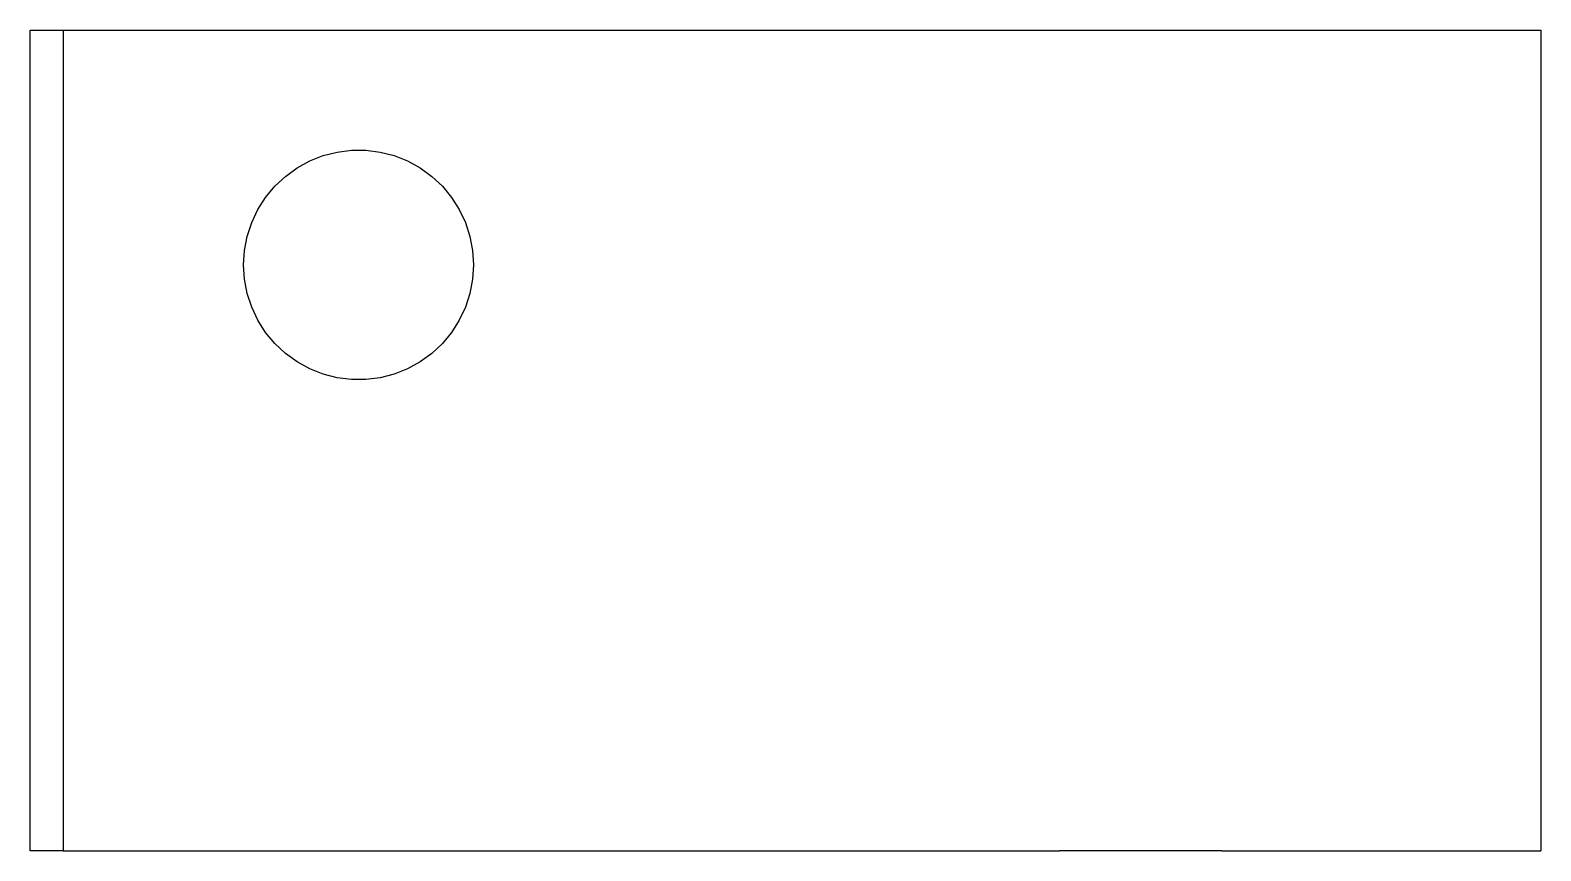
# Model space of a CAD drawing. Header units: metres. Extents: x 0 to 46, y 0 to 25.
import ezdxf

# ---------------------------------------------------------------- set-up
doc = ezdxf.new("R2010")
doc.units = ezdxf.units.M

msp = doc.modelspace()

# ---------------------------------------------------------------- linework, layer by layer
for points in [[(0, 0), (0, 0.5), (0, 1), (0, 1.5), (0, 2), (0, 2.5), (0, 3), (0, 3.5), (0, 4), (0, 4.5), (0, 5), (0, 5.5), (0, 6), (0, 6.5), (0, 7), (0, 7.5), (0, 8), (0, 8.5), (0, 9), (0, 9.5), (0, 10), (0, 10.5), (0, 11), (0, 11.5), (0, 12), (0, 12.5), (0, 13), (0, 13.5), (0, 14), (0, 14.5), (0, 15), (0, 15.5), (0, 16), (0, 16.5), (0, 17), (0, 17.5), (0, 18), (0, 18.5), (0, 19), (0, 19.5), (0, 20), (0, 20.5), (0, 21), (0, 21.5), (0, 22), (0, 22.5), (0, 23), (0, 23.5), (0, 24), (0, 24.5), (0, 25)], [(0, 25), (0.02, 25), (0.04, 25), (0.06, 25), (0.08, 25), (0.1, 25), (0.12, 25), (0.14, 25), (0.16, 25), (0.18, 25), (0.2, 25), (0.22, 25), (0.24, 25), (0.26, 25), (0.28, 25), (0.3, 25), (0.32, 25), (0.34, 25), (0.36, 25), (0.38, 25), (0.4, 25), (0.42, 25), (0.44, 25), (0.46, 25), (0.48, 25), (0.5, 25), (0.52, 25), (0.54, 25), (0.56, 25), (0.58, 25), (0.6, 25), (0.62, 25), (0.64, 25), (0.66, 25), (0.68, 25), (0.7, 25), (0.72, 25), (0.74, 25), (0.76, 25), (0.78, 25), (0.8, 25), (0.82, 25), (0.84, 25), (0.86, 25), (0.88, 25), (0.9, 25), (0.92, 25), (0.94, 25), (0.96, 25), (0.98, 25), (1, 25)], [(1, 25), (1.607, 25), (2.214, 25), (2.82, 25), (3.427, 25), (4.034, 25), (4.641, 25), (5.248, 25), (5.854, 25), (6.461, 25), (7.068, 25), (7.675, 25), (8.282, 25), (8.888, 25), (9.495, 25), (10.102, 25), (10.709, 25), (11.316, 25), (11.922, 25), (12.529, 25), (13.136, 25), (13.743, 25), (14.349, 25), (14.956, 25), (15.563, 25), (16.17, 25), (16.777, 25), (17.383, 25), (17.99, 25), (18.597, 25), (19.204, 25), (19.811, 25), (20.417, 25), (21.024, 25), (21.631, 25), (22.238, 25), (22.845, 25), (23.451, 25), (24.058, 25), (24.665, 25), (25.272, 25), (25.879, 25), (26.485, 25), (27.092, 25), (27.699, 25), (28.306, 25), (28.913, 25), (29.519, 25), (30.126, 25), (30.733, 25), (31.34, 25)], [(1, 25), (1, 24.5), (1, 24), (1, 23.5), (1, 23), (1, 22.5), (1, 22), (1, 21.5), (1, 21), (1, 20.5), (1, 20), (1, 19.5), (1, 19), (1, 18.5), (1, 18), (1, 17.5), (1, 17), (1, 16.5), (1, 16), (1, 15.5), (1, 15), (1, 14.5), (1, 14), (1, 13.5), (1, 13), (1, 12.5), (1, 12), (1, 11.5), (1, 11), (1, 10.5), (1, 10), (1, 9.5), (1, 9), (1, 8.5), (1, 8), (1, 7.5), (1, 7), (1, 6.5), (1, 6), (1, 5.5), (1, 5), (1, 4.5), (1, 4), (1, 3.5), (1, 3), (1, 2.5), (1, 2), (1, 1.5), (1, 1), (1, 0.5), (1, 0)], [(31.34, 25), (31.446, 25), (31.553, 25), (31.66, 25), (31.766, 25), (31.873, 25), (31.979, 25), (32.086, 25), (32.192, 25), (32.298, 25), (32.404, 25), (32.509, 25), (32.614, 25), (32.72, 25), (32.825, 25), (32.929, 25), (33.034, 25), (33.138, 25), (33.242, 25), (33.345, 25), (33.448, 25), (33.551, 25), (33.653, 25), (33.755, 25), (33.857, 25), (33.958, 25), (34.058, 25), (34.158, 25), (34.258, 25), (34.357, 25), (34.455, 25), (34.554, 25), (34.652, 25), (34.748, 25), (34.844, 25), (34.94, 25), (35.035, 25), (35.129, 25), (35.222, 25), (35.316, 25), (35.408, 25), (35.499, 25), (35.59, 25), (35.681, 25), (35.769, 25), (35.857, 25), (35.946, 25), (36.032, 25), (36.118, 25), (36.203, 25), (36.288, 25)], [(36.288, 25), (36.512, 25), (36.735, 25), (36.958, 25), (37.191, 25), (37.435, 25), (37.679, 25), (37.923, 25), (38.18, 25), (38.438, 25), (38.697, 25), (38.958, 25), (39.225, 25), (39.492, 25), (39.758, 25), (40.026, 25), (40.294, 25), (40.562, 25), (40.829, 25), (41.091, 25), (41.353, 25), (41.615, 25), (41.871, 25), (42.12, 25), (42.37, 25), (42.62, 25), (42.851, 25), (43.083, 25), (43.314, 25), (43.534, 25), (43.741, 25), (43.948, 25), (44.154, 25), (44.335, 25), (44.512, 25), (44.689, 25), (44.856, 25), (44.998, 25), (45.14, 25), (45.283, 25), (45.398, 25), (45.502, 25), (45.607, 25), (45.705, 25), (45.769, 25), (45.833, 25), (45.896, 25), (45.936, 25), (45.957, 25), (45.979, 25), (46, 25)], [(46, 25), (46, 24.5), (46, 24), (46, 23.5), (46, 23), (46, 22.5), (46, 22), (46, 21.5), (46, 21), (46, 20.5), (46, 20), (46, 19.5), (46, 19), (46, 18.5), (46, 18), (46, 17.5), (46, 17), (46, 16.5), (46, 16), (46, 15.5), (46, 15), (46, 14.5), (46, 14), (46, 13.5), (46, 13), (46, 12.5), (46, 12), (46, 11.5), (46, 11), (46, 10.5), (46, 10), (46, 9.5), (46, 9), (46, 8.5), (46, 8), (46, 7.5), (46, 7), (46, 6.5), (46, 6), (46, 5.5), (46, 5), (46, 4.5), (46, 4), (46, 3.5), (46, 3), (46, 2.5), (46, 2), (46, 1.5), (46, 1), (46, 0.5), (46, 0)], [(6.5, 17.85), (6.528, 18.289), (6.61, 18.72), (6.746, 19.138), (6.933, 19.536), (7.168, 19.907), (7.449, 20.246), (7.769, 20.547), (8.125, 20.805), (8.51, 21.017), (8.918, 21.179), (9.344, 21.288), (9.78, 21.343), (10.22, 21.343), (10.656, 21.288), (11.082, 21.179), (11.49, 21.017), (11.875, 20.805), (12.231, 20.547), (12.551, 20.246), (12.832, 19.907), (13.067, 19.536), (13.254, 19.138), (13.39, 18.72), (13.472, 18.289), (13.5, 17.85), (13.472, 17.411), (13.39, 16.98), (13.254, 16.562), (13.067, 16.164), (12.832, 15.793), (12.551, 15.454), (12.231, 15.153), (11.875, 14.895), (11.49, 14.683), (11.082, 14.521), (10.656, 14.412), (10.22, 14.357), (9.78, 14.357), (9.344, 14.412), (8.918, 14.521), (8.51, 14.683), (8.125, 14.895), (7.769, 15.153), (7.449, 15.454), (7.168, 15.793), (6.933, 16.164), (6.746, 16.562), (6.61, 16.98), (6.528, 17.411), (6.5, 17.85)], [(1, 0), (0.98, 0), (0.96, 0), (0.94, 0), (0.92, 0), (0.9, 0), (0.88, 0), (0.86, 0), (0.84, 0), (0.82, 0), (0.8, 0), (0.78, 0), (0.76, 0), (0.74, 0), (0.72, 0), (0.7, 0), (0.68, 0), (0.66, 0), (0.64, 0), (0.62, 0), (0.6, 0), (0.58, 0), (0.56, 0), (0.54, 0), (0.52, 0), (0.5, 0), (0.48, 0), (0.46, 0), (0.44, 0), (0.42, 0), (0.4, 0), (0.38, 0), (0.36, 0), (0.34, 0), (0.32, 0), (0.3, 0), (0.28, 0), (0.26, 0), (0.24, 0), (0.22, 0), (0.2, 0), (0.18, 0), (0.16, 0), (0.14, 0), (0.12, 0), (0.1, 0), (0.08, 0), (0.06, 0), (0.04, 0), (0.02, 0), (0, 0)], [(1, 0), (1.607, 0), (2.214, 0), (2.82, 0), (3.427, 0), (4.034, 0), (4.641, 0), (5.248, 0), (5.854, 0), (6.461, 0), (7.068, 0), (7.675, 0), (8.282, 0), (8.888, 0), (9.495, 0), (10.102, 0), (10.709, 0), (11.316, 0), (11.922, 0), (12.529, 0), (13.136, 0), (13.743, 0), (14.349, 0), (14.956, 0), (15.563, 0), (16.17, 0), (16.777, 0), (17.383, 0), (17.99, 0), (18.597, 0), (19.204, 0), (19.811, 0), (20.417, 0), (21.024, 0), (21.631, 0), (22.238, 0), (22.845, 0), (23.451, 0), (24.058, 0), (24.665, 0), (25.272, 0), (25.879, 0), (26.485, 0), (27.092, 0), (27.699, 0), (28.306, 0), (28.913, 0), (29.519, 0), (30.126, 0), (30.733, 0), (31.34, 0)], [(36.288, 0), (36.203, 0), (36.118, 0), (36.032, 0), (35.946, 0), (35.857, 0), (35.769, 0), (35.681, 0), (35.59, 0), (35.499, 0), (35.408, 0), (35.316, 0), (35.222, 0), (35.129, 0), (35.035, 0), (34.94, 0), (34.844, 0), (34.748, 0), (34.652, 0), (34.554, 0), (34.455, 0), (34.357, 0), (34.258, 0), (34.158, 0), (34.058, 0), (33.958, 0), (33.857, 0), (33.755, 0), (33.653, 0), (33.551, 0), (33.448, 0), (33.345, 0), (33.242, 0), (33.138, 0), (33.034, 0), (32.929, 0), (32.825, 0), (32.72, 0), (32.614, 0), (32.509, 0), (32.404, 0), (32.298, 0), (32.192, 0), (32.086, 0), (31.979, 0), (31.873, 0), (31.766, 0), (31.66, 0), (31.553, 0), (31.446, 0), (31.34, 0)], [(36.288, 0), (36.512, 0), (36.735, 0), (36.958, 0), (37.191, 0), (37.435, 0), (37.679, 0), (37.923, 0), (38.18, 0), (38.438, 0), (38.697, 0), (38.958, 0), (39.225, 0), (39.492, 0), (39.758, 0), (40.026, 0), (40.294, 0), (40.562, 0), (40.829, 0), (41.091, 0), (41.353, 0), (41.615, 0), (41.871, 0), (42.12, 0), (42.37, 0), (42.62, 0), (42.851, 0), (43.083, 0), (43.314, 0), (43.534, 0), (43.741, 0), (43.948, 0), (44.154, 0), (44.335, 0), (44.512, 0), (44.689, 0), (44.856, 0), (44.998, 0), (45.14, 0), (45.283, 0), (45.398, 0), (45.502, 0), (45.607, 0), (45.705, 0), (45.769, 0), (45.833, 0), (45.896, 0), (45.936, 0), (45.957, 0), (45.979, 0), (46, 0)]]:
    msp.add_lwpolyline(points)

doc.saveas('drawing.dxf')
